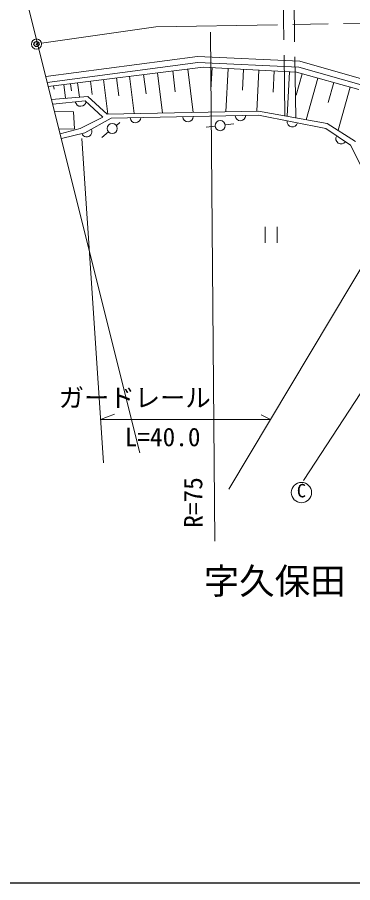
# Model space of a CAD drawing. Units: millimetres, scale not verified, with parts at other scales. Extents: x 40000 to 680000, y 20000 to 380000.
# Drawn here: x 92757 to 125852, y 205000 to 290386 of the extents above; entities that cross this region are included whole.
import ezdxf
from ezdxf.enums import TextEntityAlignment as Align

# ---------------------------------------------------------------- set-up
doc = ezdxf.new("R2010")
doc.units = ezdxf.units.MM
doc.header["$LTSCALE"] = 1000
doc.header["$PDMODE"] = 32
doc.header["$PDSIZE"] = 500
doc.linetypes.add('CHAIN', pattern=[18.5, 12, -1.5, 3.5, -1.5])
doc.linetypes.add('DASHED', pattern=[7.5, 6, -1.5])
for name, color, linetype, lineweight in [('M-BGD', 7, 'Continuous', 13), ('M-BMK', 2, 'Continuous', 13), ('M-STR-HTXT', 7, 'Continuous', 13), ('M-TTL-BAND', 7, 'Continuous', 25)]:
    doc.layers.add(name, color=color, linetype=linetype, lineweight=lineweight)
doc.layers.add('M-OTRS', color=6, linetype='Continuous')
doc.styles.add('ＭＳ ゴシック', font='')
doc.styles.get('ＭＳ ゴシック').set_extended_font_data('MS Gothic')

msp = doc.modelspace()

# ---------------------------------------------------------------- linework, layer by layer
at = {"layer": 'M-BGD'}
for p, q in [((104856, 247402), (82459, 336993)), ((95570, 284546), (110553, 286531)), ((110553, 286531), (120643, 286067)), ((120643, 286067), (126956, 284253)), ((95717, 283960), (110579, 285929)), ((111107, 285471), (95816, 283562)), ((109579, 285280), (110113, 281003)), ((110579, 285929), (120545, 285471)), ((120299, 284978), (111107, 285471)), ((111969, 285425), (111851, 283231)), ((113569, 285339), (113340, 281071)), ((115084, 285258), (114973, 283181)), ((120545, 285471), (126673, 283710)), ((102556, 284403), (102778, 282627)), ((103838, 284563), (104298, 280879)), ((105220, 284736), (105459, 282822)), ((106601, 284908), (107097, 280939)), ((108090, 285094), (108347, 283032)), ((116599, 285176), (116383, 281136)), ((118115, 285095), (118002, 282996)), ((119630, 285014), (119394, 280623)), ((120863, 284820), (120269, 282696)), ((126462, 283252), (120299, 284978)), ((122402, 284389), (121253, 280286)), ((95844, 283565), (95845, 283556)), ((96340, 283627), (96382, 283295)), ((97333, 283751), (97502, 282395)), ((98021, 283837), (98109, 283137)), ((98710, 283923), (98886, 282513)), ((99992, 284083), (100157, 282758)), ((101274, 284243), (101701, 280824)), ((123999, 283942), (123445, 281966)), ((125595, 283495), (124403, 279237)), ((96137, 282278), (99715, 282583)), ((96257, 281801), (99468, 282161)), ((99468, 282161), (101194, 280541)), ((99715, 282583), (101616, 280822)), ((96434, 281093), (98306, 281051)), ((98306, 281051), (98394, 279396)), ((101616, 280822), (116548, 281139)), ((116548, 281139), (123345, 279907)), ((101194, 280541), (98958, 279414)), ((99433, 278991), (102004, 280435)), ((102004, 280435), (116548, 280717)), ((116548, 280717), (123204, 279414)), ((98394, 279396), (96871, 279342)), ((98958, 279414), (96982, 278900)), ((102532, 279708), (102884, 279995)), ((111407, 279537), (112283, 279645)), ((113275, 279767), (114118, 279872)), ((123204, 279414), (125634, 277759)), ((123345, 279907), (126127, 278146)), ((97103, 278415), (99433, 278991)), ((101088, 278533), (101757, 279078)), ((125634, 277759), (128240, 272617)), ((117199, 269719), (117199, 268119)), ((118399, 268119), (118399, 269719))]:
    msp.add_line(p, q, dxfattribs=at)
at = {"layer": 'M-BGD', "linetype": 'DASHED'}
for p, q in [((120232, 280471), (119920, 302385)), ((119166, 280665), (118862, 302065))]:
    msp.add_line(p, q, dxfattribs=at)
at = {"layer": 'M-BGD'}
for centre in [(112780, 279695), (102127, 279414)]:
    msp.add_circle(centre, 500, dxfattribs=at)
for centre, radius, start, end in [((99020, 282149), 547, 190.41268, 352.05359), ((104424, 280500), 518, 183.12992, 359.08949), ((109602, 280600), 518, 183.12992, 359.08949), ((114781, 280701), 518, 183.12992, 359.08949), ((119900, 280079), 518, 170.94367, 346.90323), ((99595, 279097), 515, 201.03087, 27.85067), ((124710, 278410), 518, 147.75911, 323.71868)]:
    msp.add_arc(centre, radius, start, end, dxfattribs=at)
at = {"layer": 'M-BMK', "linetype": 'CHAIN'}
for p, q in [((106441, 289450), (131615, 289875)), ((95146, 287819), (106441, 289450))]:
    msp.add_line(p, q, dxfattribs=at)
at = {"layer": 'M-BMK'}
msp.add_circle((94651, 287747), 500, dxfattribs=at)
at = {"layer": 'M-OTRS'}
msp.add_point((94651, 287747), dxfattribs=at)
at = {"layer": 'M-STR-HTXT'}
for p, q in [((112234, 238694), (111812, 288913)), ((99134, 278419), (101247, 246442)), ((113643, 243836), (132449, 275320)), ((134738, 265750), (121003, 244690)), ((100964, 250716), (102340, 251245)), ((117753, 250716), (116826, 251157)), ((100964, 250716), (117753, 250716))]:
    msp.add_line(p, q, dxfattribs=at)
msp.add_circle((120792, 243493), 1000, dxfattribs=at)
at = {"layer": 'M-TTL-BAND'}
msp.add_line((40000, 205000), (579000, 205000), dxfattribs=at)

# ---------------------------------------------------------------- texts
at = {"layer": 'M-BGD', "style": 'ＭＳ ゴシック'}
msp.add_text('字久保田', height=2566, dxfattribs=at).set_placement((118151, 234759), align=Align.MIDDLE_CENTER)
at = {"layer": 'M-STR-HTXT', "style": 'ＭＳ ゴシック'}
for s, p in [('ガードレール', (104346, 252851)), ('L=40.0', (107093, 248978))]:
    msp.add_text(s, height=1833, dxfattribs=at).set_placement(p, align=Align.MIDDLE_CENTER)
msp.add_text('R=75', height=1833, rotation=90.482, dxfattribs=at).set_placement((111600, 240033), align=Align.BOTTOM_LEFT)
msp.add_text('C', height=1320, dxfattribs=at).set_placement((120795, 242626), align=Align.BOTTOM_CENTER)

doc.saveas('drawing.dxf')
